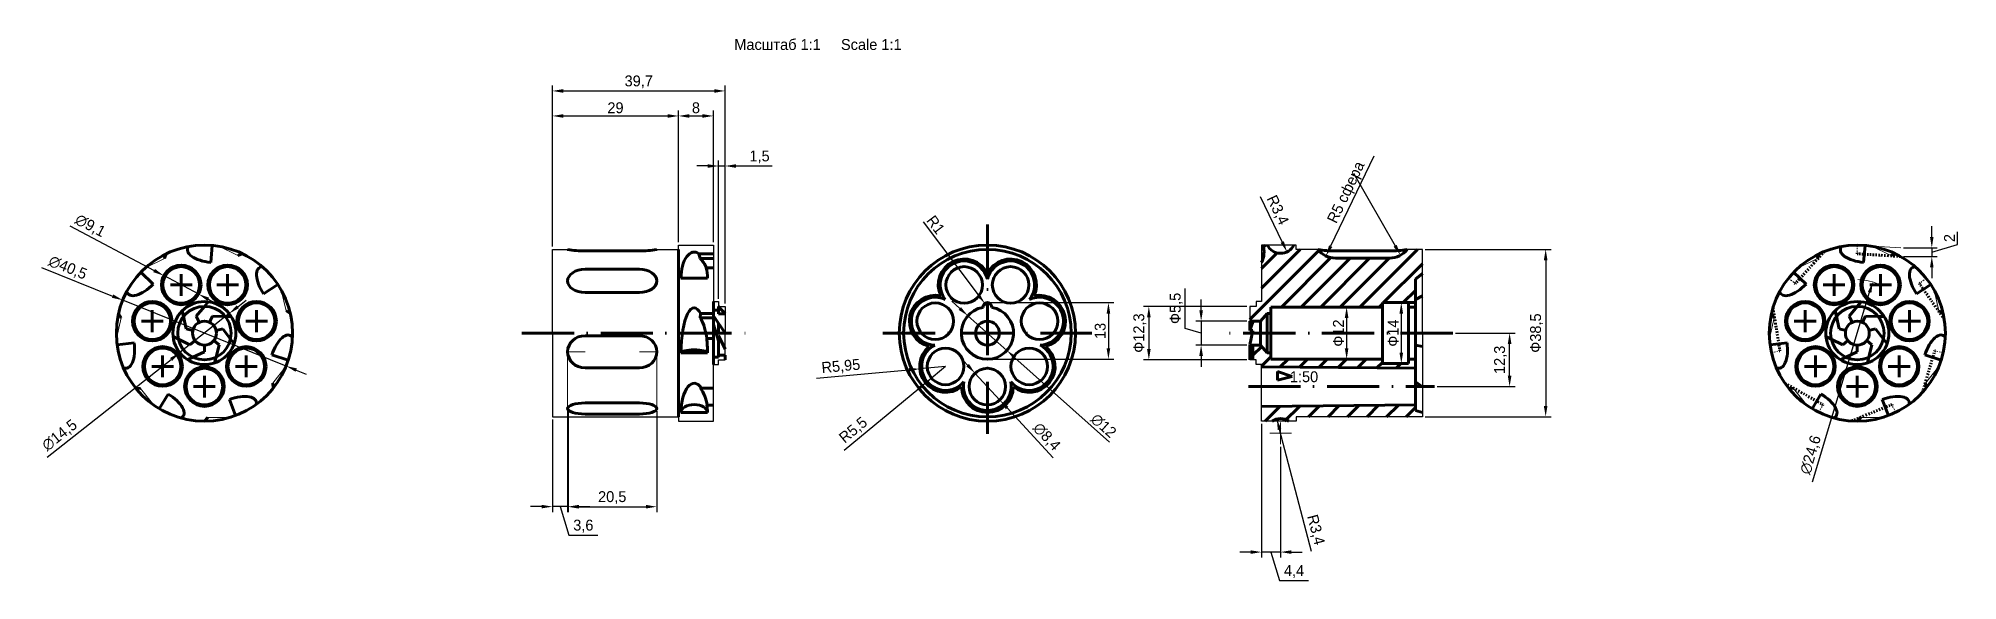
# Model space of a CAD drawing. Header units: millimetres. Extents: x -118 to 323, y -57 to 68.
import ezdxf

# ---------------------------------------------------------------- set-up
doc = ezdxf.new("R2010")
doc.units = ezdxf.units.MM
doc.linetypes.add('ACAD_ISO10W100', pattern=[18, 12, -3, 0, -3])
doc.dimstyles.new('ISO-25', dxfattribs={"dimtxt": 2.5, "dimasz": 2.5, "dimexe": 1.25, "dimexo": 0.625, "dimtad": 1, "dimtxsty": 'Standard', "dimcen": 2.5, "dimadec": 0, "dimazin": 0, "dimtfac": 1, "dimtmove": 0, "dimatfit": 3, "dimfxl": 0, "dimarcsym": 0})

# ---------------------------------------------------------------- blocks, each defined once
blk = doc.blocks.new('*D19')
at = {"color": 0, "lineweight": -2}
for p, q in [((0, 19.88), (0, 56.94)), ((2.5, 55.69), (37.2, 55.69)), ((39.7, 6.78), (39.7, 56.94))]:
    blk.add_line(p, q, dxfattribs=at)
at = {"color": 0, "lineweight": 100}
for points in [[(2.5, 56.11), (2.5, 55.27), (0, 55.69)], [(37.2, 56.11), (37.2, 55.27), (39.7, 55.69)]]:
    blk.add_solid(points, dxfattribs=at)
at = {"layer": 'Defpoints', "color": 0, "lineweight": 100}
for p in [(39.7, 55.69), (0, 19.25), (39.7, 6.15)]:
    blk.add_point(p, dxfattribs=at)
at = {"color": 0, "lineweight": 100, "insert": (19.85, 57.77), "char_height": 2.5, "attachment_point": 5}
blk.add_mtext('39,7', dxfattribs=at)
blk = doc.blocks.new('*D20')
at = {"color": 0, "lineweight": -2}
for p, q in [((0, 19.88), (0, 51.19)), ((2.5, 49.94), (26.5, 49.94)), ((29, 20.88), (29, 51.19))]:
    blk.add_line(p, q, dxfattribs=at)
at = {"color": 0, "lineweight": 100}
for points in [[(2.5, 50.35), (2.5, 49.52), (0, 49.94)], [(26.5, 50.35), (26.5, 49.52), (29, 49.94)]]:
    blk.add_solid(points, dxfattribs=at)
at = {"layer": 'Defpoints', "color": 0, "lineweight": 100}
for p in [(29, 49.94), (0, 19.25), (29, 20.25)]:
    blk.add_point(p, dxfattribs=at)
at = {"color": 0, "lineweight": 100, "insert": (14.5, 51.81), "char_height": 2.5, "attachment_point": 5}
blk.add_mtext('29', dxfattribs=at)
blk = doc.blocks.new('*D21')
at = {"color": 0, "lineweight": -2}
for p, q in [((29, 21.5), (29, 51.19)), ((31.5, 49.94), (34.5, 49.94)), ((37, 20.88), (37, 51.19))]:
    blk.add_line(p, q, dxfattribs=at)
at = {"color": 0, "lineweight": 100}
for points in [[(31.5, 50.35), (31.5, 49.52), (29, 49.94)], [(34.5, 50.35), (34.5, 49.52), (37, 49.94)]]:
    blk.add_solid(points, dxfattribs=at)
at = {"layer": 'Defpoints', "color": 0, "lineweight": 100}
for p in [(37, 49.94), (29, 20.88), (37, 20.25)]:
    blk.add_point(p, dxfattribs=at)
at = {"color": 0, "lineweight": 100, "insert": (33, 51.81), "char_height": 2.5, "attachment_point": 5}
blk.add_mtext('8', dxfattribs=at)
blk = doc.blocks.new('*D22')
at = {"color": 0, "lineweight": -2}
for p, q in [((35.7, 38.43), (33.2, 38.43)), ((38.2, 7.88), (38.2, 39.68)), ((38.2, 38.43), (39.7, 38.43)), ((39.7, 6.78), (39.7, 39.68)), ((42.2, 38.43), (50.53, 38.43))]:
    blk.add_line(p, q, dxfattribs=at)
at = {"color": 0, "lineweight": 100}
for points in [[(35.7, 38.84), (35.7, 38.01), (38.2, 38.43)], [(42.2, 38.84), (42.2, 38.01), (39.7, 38.43)]]:
    blk.add_solid(points, dxfattribs=at)
at = {"layer": 'Defpoints', "color": 0, "lineweight": 100}
for p in [(39.7, 38.43), (38.2, 7.25), (39.7, 6.15)]:
    blk.add_point(p, dxfattribs=at)
at = {"color": 0, "lineweight": 100, "insert": (47.62, 40.51), "char_height": 2.5, "attachment_point": 5}
blk.add_mtext('1,5', dxfattribs=at)
blk = doc.blocks.new('*D23')
at = {"color": 0, "lineweight": -2}
for p, q in [((-117.47, 15.1), (-101.1, 8.5)), ((-61.22, -7.57), (-98.78, 7.57)), ((-58.9, -8.5), (-56.58, -9.44))]:
    blk.add_line(p, q, dxfattribs=at)
at = {"color": 0, "lineweight": 13}
for points in [[(-100.95, 8.89), (-101.26, 8.12), (-98.78, 7.57)], [(-58.74, -8.12), (-59.05, -8.89), (-61.22, -7.57)]]:
    blk.add_solid(points, dxfattribs=at)
at = {"layer": 'Defpoints', "color": 0, "lineweight": 13}
for p in [(-98.78, 7.57), (-61.22, -7.57)]:
    blk.add_point(p, dxfattribs=at)
at = {"color": 0, "lineweight": 13, "insert": (-111.47, 14.93), "char_height": 2.5, "attachment_point": 5, "rotation": 338.0529}
blk.add_mtext('∅40,5', dxfattribs=at)
blk = doc.blocks.new('*D24')
at = {"color": 0, "lineweight": -2}
for p, q in [((-110.97, 24.7), (-91.56, 14.39)), ((-81.32, 8.95), (-89.35, 13.22)), ((-79.11, 7.77), (-76.9, 6.6))]:
    blk.add_line(p, q, dxfattribs=at)
at = {"color": 0, "lineweight": 13}
for points in [[(-91.37, 14.76), (-91.76, 14.02), (-89.35, 13.22)], [(-78.92, 8.14), (-79.31, 7.41), (-81.32, 8.95)]]:
    blk.add_solid(points, dxfattribs=at)
at = {"layer": 'Defpoints', "color": 0, "lineweight": 13}
for p in [(-89.35, 13.22), (-81.32, 8.95)]:
    blk.add_point(p, dxfattribs=at)
at = {"color": 0, "lineweight": 13, "insert": (-106.31, 24.59), "char_height": 2.5, "attachment_point": 5, "rotation": 332.0129}
blk.add_mtext('∅9,1', dxfattribs=at)
blk = doc.blocks.new('*D25')
at = {"color": 0, "lineweight": -2}
for p, q in [((-74.31, 4.49), (-85.69, -4.49)), ((-72.35, 6.04), (-70.39, 7.59)), ((-116.18, -28.57), (-87.65, -6.04))]:
    blk.add_line(p, q, dxfattribs=at)
at = {"color": 0, "lineweight": 13}
for points in [[(-72.61, 6.37), (-72.09, 5.72), (-74.31, 4.49)], [(-87.91, -5.72), (-87.39, -6.37), (-85.69, -4.49)]]:
    blk.add_solid(points, dxfattribs=at)
at = {"layer": 'Defpoints', "color": 0, "lineweight": 13}
for p in [(-74.31, 4.49), (-85.69, -4.49)]:
    blk.add_point(p, dxfattribs=at)
at = {"color": 0, "lineweight": 13, "insert": (-113.22, -23.58), "char_height": 2.5, "attachment_point": 5, "rotation": 38.301}
blk.add_mtext('∅14,5', dxfattribs=at)
blk = doc.blocks.new('*D26')
at = {"color": 0, "lineweight": -2}
blk.add_line((188.81, 40.67), (178.92, 19.99), dxfattribs=at)
at = {"color": 0, "lineweight": 13}
blk.add_solid([(178.55, 20.17), (179.3, 19.81), (177.84, 17.74)], dxfattribs=at)
at = {"layer": 'Defpoints', "color": 0, "lineweight": 13}
for p in [(180, 22.25), (177.84, 17.74)]:
    blk.add_point(p, dxfattribs=at)
at = {"color": 0, "lineweight": 13, "insert": (182.71, 32.27), "char_height": 2.5, "attachment_point": 5, "rotation": 64.4499}
blk.add_mtext('R5 сфера', dxfattribs=at)
blk = doc.blocks.new('*D27')
at = {"color": 0, "lineweight": -2}
blk.add_line((184.18, 36.75), (193.74, 20.08), dxfattribs=at)
at = {"color": 0, "lineweight": 13}
blk.add_solid([(194.11, 20.29), (193.38, 19.87), (194.99, 17.91)], dxfattribs=at)
at = {"layer": 'Defpoints', "color": 0, "lineweight": 13}
for p in [(192.5, 22.25), (194.99, 17.91)]:
    blk.add_point(p, dxfattribs=at)
blk = doc.blocks.new('*D28')
at = {"color": 0, "lineweight": -2}
for p, q in [((190.18, 6), (181.34, 6)), ((182.59, 3.5), (182.59, -3.5)), ((190.18, -6), (181.34, -6))]:
    blk.add_line(p, q, dxfattribs=at)
at = {"color": 0, "lineweight": 13}
for points in [[(182.17, 3.5), (183, 3.5), (182.59, 6)], [(182.17, -3.5), (183, -3.5), (182.59, -6)]]:
    blk.add_solid(points, dxfattribs=at)
at = {"layer": 'Defpoints', "color": 0, "lineweight": 13}
for p in [(190.8, 6), (182.59, -6), (190.8, -6)]:
    blk.add_point(p, dxfattribs=at)
at = {"color": 0, "lineweight": 13, "insert": (180.71, 0), "char_height": 2.5, "attachment_point": 5, "rotation": 90}
blk.add_mtext('Ф12', dxfattribs=at)
blk = doc.blocks.new('*D29')
at = {"color": 0, "lineweight": -2}
for p, q in [((200.62, 19.25), (229.6, 19.25)), ((228.35, 16.75), (228.35, -16.75)), ((200.62, -19.25), (229.6, -19.25))]:
    blk.add_line(p, q, dxfattribs=at)
at = {"color": 0, "lineweight": 13}
for points in [[(227.93, 16.75), (228.76, 16.75), (228.35, 19.25)], [(227.93, -16.75), (228.76, -16.75), (228.35, -19.25)]]:
    blk.add_solid(points, dxfattribs=at)
at = {"layer": 'Defpoints', "color": 0, "lineweight": 13}
for p in [(200, 19.25), (200, -19.25), (228.35, -19.25)]:
    blk.add_point(p, dxfattribs=at)
at = {"color": 0, "lineweight": 13, "insert": (226.26, 0), "char_height": 2.5, "attachment_point": 5, "rotation": 90}
blk.add_mtext('Ф38,5', dxfattribs=at)
blk = doc.blocks.new('*D30')
at = {"color": 0, "lineweight": -2}
for p, q in [((159.68, 6.15), (135.87, 6.15)), ((137.12, 3.65), (137.12, -3.65)), ((159.68, -6.15), (135.87, -6.15))]:
    blk.add_line(p, q, dxfattribs=at)
at = {"color": 0, "lineweight": 13}
for points in [[(136.71, 3.65), (137.54, 3.65), (137.12, 6.15)], [(136.71, -3.65), (137.54, -3.65), (137.12, -6.15)]]:
    blk.add_solid(points, dxfattribs=at)
at = {"layer": 'Defpoints', "color": 0, "lineweight": 13}
for p in [(160.3, 6.15), (137.12, -6.15), (160.3, -6.15)]:
    blk.add_point(p, dxfattribs=at)
at = {"color": 0, "lineweight": 13, "insert": (135.04, 0), "char_height": 2.5, "attachment_point": 5, "rotation": 90}
blk.add_mtext('Ф12,3', dxfattribs=at)
blk = doc.blocks.new('*D31')
at = {"color": 0, "lineweight": -2}
for p, q in [((145.49, 1.09), (145.49, 10.26)), ((149.14, 5.25), (149.14, 7.75)), ((149.14, 0), (145.49, 1.09)), ((159.68, 2.75), (147.89, 2.75)), ((149.14, 2.75), (149.14, -2.75)), ((149.14, 2.75), (149.14, -2.75)), ((159.68, -2.75), (147.89, -2.75)), ((149.14, -5.25), (149.14, -7.75))]:
    blk.add_line(p, q, dxfattribs=at)
at = {"color": 0, "lineweight": 13}
for points in [[(148.72, 5.25), (149.56, 5.25), (149.14, 2.75)], [(148.72, -5.25), (149.56, -5.25), (149.14, -2.75)]]:
    blk.add_solid(points, dxfattribs=at)
at = {"layer": 'Defpoints', "color": 0, "lineweight": 13}
for p in [(160.3, 2.75), (149.14, -2.75), (160.3, -2.75)]:
    blk.add_point(p, dxfattribs=at)
at = {"color": 0, "lineweight": 13, "insert": (143.41, 5.68), "char_height": 2.5, "attachment_point": 5, "rotation": 90}
blk.add_mtext('Ф5,5', dxfattribs=at)
blk = doc.blocks.new('*D32')
at = {"color": 0, "lineweight": -2}
blk.add_line((162.73, 31.45), (167.79, 20.94), dxfattribs=at)
at = {"color": 0, "lineweight": 13}
blk.add_solid([(168.17, 21.12), (167.41, 20.76), (168.87, 18.69)], dxfattribs=at)
at = {"layer": 'Defpoints', "color": 0, "lineweight": 13}
for p in [(167.4, 21.75), (168.87, 18.69)]:
    blk.add_point(p, dxfattribs=at)
at = {"color": 0, "lineweight": 13, "insert": (166.6, 28.23), "char_height": 2.5, "attachment_point": 5, "rotation": 295.6869}
blk.add_mtext('R3,4', dxfattribs=at)
blk = doc.blocks.new('*D34')
at = {"color": 0, "lineweight": -2}
for p, q in [((93.66, 5.66), (91.79, 7.32)), ((95.52, 3.99), (104.48, -3.99)), ((128.09, -25.06), (106.34, -5.66))]:
    blk.add_line(p, q, dxfattribs=at)
at = {"color": 0, "lineweight": 13}
for points in [[(93.93, 5.97), (93.38, 5.35), (95.52, 3.99)], [(106.62, -5.35), (106.07, -5.97), (104.48, -3.99)]]:
    blk.add_solid(points, dxfattribs=at)
at = {"layer": 'Defpoints', "color": 0, "lineweight": 13}
for p in [(95.52, 3.99), (104.48, -3.99)]:
    blk.add_point(p, dxfattribs=at)
at = {"color": 0, "lineweight": 13, "insert": (126.7, -21.3), "char_height": 2.5, "attachment_point": 5, "rotation": 318.2655}
blk.add_mtext('∅12', dxfattribs=at)
blk = doc.blocks.new('*D35')
at = {"color": 0, "lineweight": -2}
for p, q in [((95.46, -7.38), (93.76, -5.54)), ((97.15, -9.21), (102.85, -15.39)), ((115.13, -28.7), (104.54, -17.22))]:
    blk.add_line(p, q, dxfattribs=at)
at = {"color": 0, "lineweight": 13}
for points in [[(95.76, -7.09), (95.15, -7.66), (97.15, -9.21)], [(104.85, -16.94), (104.24, -17.51), (102.85, -15.39)]]:
    blk.add_solid(points, dxfattribs=at)
at = {"layer": 'Defpoints', "color": 0, "lineweight": 13}
for p in [(97.15, -9.21), (102.85, -15.39)]:
    blk.add_point(p, dxfattribs=at)
at = {"color": 0, "lineweight": 13, "insert": (113.55, -23.92), "char_height": 2.5, "attachment_point": 5, "rotation": 312.6868}
blk.add_mtext('∅8,4', dxfattribs=at)
blk = doc.blocks.new('*D36')
at = {"color": 0, "lineweight": -2}
for p, q in [((100.62, 7), (129.08, 7)), ((127.83, 4.5), (127.83, -3.5)), ((100.62, -6), (129.08, -6))]:
    blk.add_line(p, q, dxfattribs=at)
at = {"color": 0, "lineweight": 13}
for points in [[(127.41, 4.5), (128.24, 4.5), (127.83, 7)], [(127.41, -3.5), (128.24, -3.5), (127.83, -6)]]:
    blk.add_solid(points, dxfattribs=at)
at = {"layer": 'Defpoints', "color": 0, "lineweight": 13}
for p in [(100, 7), (100, -6), (127.83, -6)]:
    blk.add_point(p, dxfattribs=at)
at = {"color": 0, "lineweight": 13, "insert": (125.95, 0.5), "char_height": 2.5, "attachment_point": 5, "rotation": 90}
blk.add_mtext('13', dxfattribs=at)
blk = doc.blocks.new('*D37')
at = {"color": 0, "lineweight": -2}
blk.add_line((289.69, -34.22), (302.83, 9.38), dxfattribs=at)
at = {"color": 0, "lineweight": 13}
blk.add_solid([(302.43, 9.5), (303.23, 9.26), (303.55, 11.78)], dxfattribs=at)
at = {"layer": 'Defpoints', "color": 0, "lineweight": 13}
for p in [(303.55, 11.78), (296.45, -11.78)]:
    blk.add_point(p, dxfattribs=at)
at = {"color": 0, "lineweight": 13, "insert": (289.38, -28.04), "char_height": 2.5, "attachment_point": 5, "rotation": 73.2383}
blk.add_mtext('∅24,6', dxfattribs=at)
blk = doc.blocks.new('*D38')
at = {"color": 0, "lineweight": -2}
for p, q in [((207.62, 0), (221.31, 0)), ((220.06, -9.8), (220.06, -2.5)), ((203.39, -12.3), (221.31, -12.3))]:
    blk.add_line(p, q, dxfattribs=at)
at = {"color": 0, "lineweight": 13}
for points in [[(219.64, -2.5), (220.48, -2.5), (220.06, 0)], [(219.64, -9.8), (220.48, -9.8), (220.06, -12.3)]]:
    blk.add_solid(points, dxfattribs=at)
at = {"layer": 'Defpoints', "color": 0, "lineweight": 13}
for p in [(207, 0), (220.06, 0), (202.76, -12.3)]:
    blk.add_point(p, dxfattribs=at)
at = {"color": 0, "lineweight": 13, "insert": (217.98, -6.15), "char_height": 2.5, "attachment_point": 5, "rotation": 90}
blk.add_mtext('12,3', dxfattribs=at)
blk = doc.blocks.new('*D39')
at = {"color": 0, "lineweight": -2}
for p, q in [((191.72, 7), (196.41, 7)), ((195.16, 4.5), (195.16, -4.5)), ((191.43, -7), (196.41, -7))]:
    blk.add_line(p, q, dxfattribs=at)
at = {"color": 0, "lineweight": 13}
for points in [[(194.74, 4.5), (195.57, 4.5), (195.16, 7)], [(194.74, -4.5), (195.57, -4.5), (195.16, -7)]]:
    blk.add_solid(points, dxfattribs=at)
at = {"layer": 'Defpoints', "color": 0, "lineweight": 13}
for p in [(191.1, 7), (190.8, -7), (195.16, -7)]:
    blk.add_point(p, dxfattribs=at)
at = {"color": 0, "lineweight": 13, "insert": (193.28, 0), "char_height": 2.5, "attachment_point": 5, "rotation": 90}
blk.add_mtext('Ф14', dxfattribs=at)
blk = doc.blocks.new('*D40')
at = {"color": 0, "lineweight": -2}
for p, q in [((3.5, -17.97), (3.5, -41.18)), ((24, -17.97), (24, -41.18)), ((6, -39.93), (21.5, -39.93))]:
    blk.add_line(p, q, dxfattribs=at)
at = {"color": 0, "lineweight": 13}
for points in [[(6, -39.51), (6, -40.34), (3.5, -39.93)], [(21.5, -39.51), (21.5, -40.34), (24, -39.93)]]:
    blk.add_solid(points, dxfattribs=at)
at = {"layer": 'Defpoints', "color": 0, "lineweight": 13}
for p in [(3.5, -17.34), (24, -17.34), (24, -39.93)]:
    blk.add_point(p, dxfattribs=at)
at = {"color": 0, "lineweight": 13, "insert": (13.75, -37.84), "char_height": 2.5, "attachment_point": 5}
blk.add_mtext('20,5', dxfattribs=at)
blk = doc.blocks.new('*D41')
at = {"color": 0, "lineweight": -2}
for p, q in [((0, -19.88), (0, -41.16)), ((3.61, -18.27), (3.61, -41.16)), ((-2.5, -39.91), (-5, -39.91)), ((3.61, -39.91), (0, -39.91)), ((3.61, -39.91), (0, -39.91)), ((1.81, -39.91), (3.77, -46.47)), ((6.11, -39.91), (8.61, -39.91)), ((3.77, -46.47), (10.44, -46.47))]:
    blk.add_line(p, q, dxfattribs=at)
at = {"color": 0, "lineweight": 13}
for points in [[(-2.5, -39.49), (-2.5, -40.32), (0, -39.91)], [(6.11, -39.49), (6.11, -40.32), (3.61, -39.91)]]:
    blk.add_solid(points, dxfattribs=at)
at = {"layer": 'Defpoints', "color": 0, "lineweight": 13}
for p in [(3.61, -17.64), (0, -19.25), (0, -39.91)]:
    blk.add_point(p, dxfattribs=at)
at = {"color": 0, "lineweight": 13, "insert": (7.11, -44.39), "char_height": 2.5, "attachment_point": 5}
blk.add_mtext('3,6', dxfattribs=at)
blk = doc.blocks.new('*D42')
at = {"color": 0, "lineweight": -2}
for p, q in [((60.71, -10.38), (81.97, -8.44)), ((90.38, -7.67), (84.46, -8.21))]:
    blk.add_line(p, q, dxfattribs=at)
at = {"color": 0, "lineweight": 13}
blk.add_solid([(81.93, -8.02), (82.01, -8.85), (84.46, -8.21)], dxfattribs=at)
at = {"layer": 'Defpoints', "color": 0, "lineweight": 13}
for p in [(84.46, -8.21), (90.38, -7.67)]:
    blk.add_point(p, dxfattribs=at)
at = {"color": 0, "lineweight": 13, "insert": (66.33, -7.77), "char_height": 2.5, "attachment_point": 5, "rotation": 5.219}
blk.add_mtext('R5,95', dxfattribs=at)
blk = doc.blocks.new('*D43')
at = {"color": 0, "lineweight": -2}
for p, q in [((90.38, -7.67), (86.14, -11.17)), ((67.05, -26.95), (84.22, -12.76))]:
    blk.add_line(p, q, dxfattribs=at)
at = {"color": 0, "lineweight": 13}
blk.add_solid([(83.95, -12.44), (84.48, -13.09), (86.14, -11.17)], dxfattribs=at)
at = {"layer": 'Defpoints', "color": 0, "lineweight": 13}
for p in [(90.38, -7.67), (86.14, -11.17)]:
    blk.add_point(p, dxfattribs=at)
at = {"color": 0, "lineweight": 13, "insert": (69.26, -22.42), "char_height": 2.5, "attachment_point": 5, "rotation": 39.5687}
blk.add_mtext('R5,5', dxfattribs=at)
blk = doc.blocks.new('*D44')
at = {"color": 0, "lineweight": -2}
blk.add_line((174.5, -50.23), (167.17, -22.18), dxfattribs=at)
at = {"color": 0, "lineweight": 13}
blk.add_solid([(167.58, -22.07), (166.77, -22.28), (166.54, -19.76)], dxfattribs=at)
at = {"layer": 'Defpoints', "color": 0, "lineweight": 13}
for p in [(166.54, -19.76), (167.4, -23.05)]:
    blk.add_point(p, dxfattribs=at)
at = {"color": 0, "lineweight": 13, "insert": (175.36, -45.27), "char_height": 2.5, "attachment_point": 5, "rotation": 284.648}
blk.add_mtext('R3,4', dxfattribs=at)
blk = doc.blocks.new('*D45')
at = {"color": 0, "lineweight": -2}
for p, q in [((163, -20.88), (163, -51.61)), ((167.4, -26.18), (167.4, -51.61)), ((160.5, -50.36), (158, -50.36)), ((167.4, -50.36), (163, -50.36)), ((167.4, -50.36), (163, -50.36)), ((165.2, -50.36), (167.17, -56.93)), ((169.9, -50.36), (172.4, -50.36)), ((167.17, -56.93), (173.84, -56.93))]:
    blk.add_line(p, q, dxfattribs=at)
at = {"color": 0, "lineweight": 13}
for points in [[(160.5, -49.95), (160.5, -50.78), (163, -50.36)], [(169.9, -49.95), (169.9, -50.78), (167.4, -50.36)]]:
    blk.add_solid(points, dxfattribs=at)
at = {"layer": 'Defpoints', "color": 0, "lineweight": 13}
for p in [(163, -20.25), (167.4, -25.55), (163, -50.36)]:
    blk.add_point(p, dxfattribs=at)
at = {"color": 0, "lineweight": 13, "insert": (170.5, -54.84), "char_height": 2.5, "attachment_point": 5}
blk.add_mtext('4,4', dxfattribs=at)
blk = doc.blocks.new('*D46')
at = {"color": 0, "lineweight": -2}
for p, q in [((85.26, 25.61), (97.9, 8.8)), ((100, 6), (99.4, 6.8))]:
    blk.add_line(p, q, dxfattribs=at)
at = {"color": 0, "lineweight": 13}
blk.add_solid([(98.23, 9.05), (97.56, 8.55), (99.4, 6.8)], dxfattribs=at)
at = {"layer": 'Defpoints', "color": 0, "lineweight": 13}
for p in [(99.4, 6.8), (100, 6)]:
    blk.add_point(p, dxfattribs=at)
at = {"color": 0, "lineweight": 13, "insert": (88.13, 24.91), "char_height": 2.5, "attachment_point": 5, "rotation": 306.9354}
blk.add_mtext('R1', dxfattribs=at)
blk = doc.blocks.new('*D47')
at = {"color": 0, "lineweight": -2}
for p, q in [((317.12, 22.12), (317.12, 24.62)), ((323.06, 20.4), (323.06, 23.32)), ((310.61, 19.62), (318.37, 19.62)), ((317.12, 18.62), (323.06, 20.4)), ((317.12, 19.62), (317.12, 17.62)), ((317.12, 19.62), (317.12, 17.62)), ((310.61, 17.62), (318.37, 17.62)), ((317.12, 15.12), (317.12, 12.62))]:
    blk.add_line(p, q, dxfattribs=at)
at = {"color": 0, "lineweight": 13}
for points in [[(316.7, 22.12), (317.53, 22.12), (317.12, 19.62)], [(316.7, 15.12), (317.53, 15.12), (317.12, 17.62)]]:
    blk.add_solid(points, dxfattribs=at)
at = {"layer": 'Defpoints', "color": 0, "lineweight": 13}
for p in [(309.98, 19.62), (309.98, 17.62), (317.12, 17.62)]:
    blk.add_point(p, dxfattribs=at)
at = {"color": 0, "lineweight": 13, "insert": (321.18, 21.86), "char_height": 2.5, "attachment_point": 5, "rotation": 90}
blk.add_mtext('2', dxfattribs=at)

msp = doc.modelspace()

# ---------------------------------------------------------------- hatches: boundary and pattern name
at = {"lineweight": 100}
h = msp.add_hatch(dxfattribs=at)
h.set_pattern_fill('ANSI31', style=0)
h.paths.add_polyline_path([(200, 13.713), (200, 19.25), (196.5, 19.25, -0.236068), (192.5, 17.25), (180, 17.25, -0.236068), (176, 19.25), (171, 19.25), (171, 20.25), (170.451, 20.25, -0.6226998), (164.349, 20.25), (163.3, 20.25, -0.2199161), (163, 16.25), (163, 7.25), (161.8, 7.25), (161.8, 6.15), (160.3, 6.15), (160.3, 2.75), (162.8, 2.75), (164.3, 4.5), (165.2, 4.5), (165.2, 6), (190.8, 6), (190.8, 7), (196.8, 7), (198.4, 7), (198.4, 12.412)])
h.paths.add_polyline_path([(190.8, -6), (165.2, -6), (165.2, -4.5), (164.3, -4.5), (162.8, -2.75), (161.059, -2.75), (161.059, -5.541), (161.059, -6.15), (161.8, -6.15), (161.8, -7.25), (163, -7.25), (163, -7.75), (198.4, -8.085), (198.4, -6), (196.8, -6), (196.8, -7), (190.8, -7)])
h.paths.add_polyline_path([(198.4, -16.515), (163, -16.85), (163, -20.25), (171, -20.25), (171, -19.25), (200, -19.25), (200, -18.25), (198.4, -17.8)])

# ---------------------------------------------------------------- linework, layer by layer
at = {"color": 1, "linetype": 'ACAD_ISO10W100', "lineweight": 100}
for p, q in [((100, 25), (100, -25)), ((-7, 0), (46, 0)), ((76, 0), (124, 0)), ((207, 0), (154, 0)), ((160, -12.3), (202.765, -12.3))]:
    msp.add_line(p, q, dxfattribs=at)
at = {"lineweight": 100}
for p, q in [((-88.786, 18.245), (-89.168, 17.154)), ((-71.214, 18.245), (-72.305, 17.863)), ((33.684, 18.245), (37, 18.245)), ((34, 17.154), (33.684, 18.245)), ((291.214, 18.245), (290.832, 17.154)), ((292.314, 18.64), (292.45, 18.79)), ((300, 18.25), (300, 18.451)), ((308.786, 18.245), (307.695, 17.863)), ((-70.218, 17.631), (-70.017, 17.618)), ((34, 17.154), (37, 17.154)), ((35.385, 15.038), (37, 15.038)), ((309.782, 17.631), (309.983, 17.618)), ((29.56, 12.626), (35.65, 12.626)), ((285.732, 11.379), (285.575, 11.504)), ((314.268, 11.379), (314.425, 11.504)), ((-99.742, 4.506), (-99.127, 3.528)), ((-60.258, 4.506), (-61.236, 5.121)), ((34, 4.506), (34.081, 4.506)), ((34, 3.528), (34.081, 4.506)), ((34.081, 4.506), (37, 4.506)), ((37, 4.506), (37, 5.312)), ((37, 5.312), (38.2, 5.312)), ((38.2, 6.15), (39.7, 4.399)), ((280.258, 4.506), (280.873, 3.528)), ((280.635, 5.613), (280.602, 5.813)), ((319.742, 4.506), (318.764, 5.121)), ((34, 3.528), (34.508, 3.528)), ((34.508, 3.528), (37, 3.528)), ((37, 4), (39.7, 0)), ((37, 2), (38.2, -1.759)), ((39.7, 0), (37, 0)), ((37, 0), (38.2, 0)), ((38.2, 4.399), (39.7, 4.399)), ((38.2, 0), (38.2, 2.222)), ((319.883, 3.345), (319.999, 3.18)), ((35.482, -1.228), (37, -1.228)), ((38.2, -1.759), (38.2, -0.532)), ((38.2, -0.532), (39.7, -3.698)), ((38.2, -5.066), (38.2, -1.759)), ((282.208, -4.061), (282.012, -4.106)), ((317.792, -4.061), (317.988, -4.106)), ((29.56, -4.506), (35.65, -4.506)), ((38.2, -5.522), (37, -5.522)), ((39.7, -5.066), (38.2, -5.066)), ((38.2, -5.066), (38.2, -5.522)), ((39.7, -6.15), (39.7, -5.066)), ((-95.832, -12.626), (-94.684, -12.755)), ((-64.168, -12.626), (-64.297, -11.477)), ((34, -12.626), (34.257, -12.626)), ((34.257, -12.626), (37, -12.626)), ((283.537, -11.641), (283.361, -11.542)), ((284.168, -12.626), (285.316, -12.755)), ((315.832, -12.626), (315.703, -11.477)), ((35.543, -16.568), (37, -16.568)), ((292.082, -16.443), (291.995, -16.624)), ((307.918, -16.443), (308.005, -16.624)), ((315.012, -13.46), (314.955, -13.653)), ((-80, -20.25), (-79.183, -19.433)), ((29.56, -18.245), (35.65, -18.245)), ((298.837, -20.129), (298.65, -20.205)), ((300, -20.25), (300.817, -19.433))]:
    msp.add_line(p, q, dxfattribs=at)
at = {"color": 7, "lineweight": 100}
for p, q in [((-78.2, 20.17), (-78.55, 16.25)), ((7.5, 18.89), (20, 18.89)), ((29, 19.25), (29, -19.25)), ((186.297, 18.89), (180, 18.89)), ((180, 18.89), (192.5, 18.89)), ((291.301, 17.523), (291.541, 17.787)), ((291.786, 18.058), (292.007, 18.301)), ((292.223, 18.539), (292.314, 18.64)), ((300, 18.25), (300.2, 18.237)), ((300.46, 18.221), (300.735, 18.203)), ((301.028, 18.185), (301.36, 18.164)), ((301.8, 20.17), (301.45, 16.25)), ((301.62, 18.147), (301.922, 18.128)), ((302.227, 18.109), (302.539, 18.089)), ((302.858, 18.069), (303.183, 18.049)), ((303.523, 18.027), (303.841, 18.007)), ((304.189, 17.985), (304.518, 17.964)), ((304.84, 17.944), (305.138, 17.925)), ((305.431, 17.906), (305.786, 17.884)), ((306.138, 17.862), (306.513, 17.838)), ((306.888, 17.814), (307.249, 17.791)), ((307.597, 17.769), (307.695, 17.763)), ((307.695, 17.763), (307.93, 17.748)), ((308.276, 17.726), (308.632, 17.704)), ((308.997, 17.681), (309.324, 17.66)), ((-94.647, 13.983), (-91.801, 11.266)), ((-85.337, 8.582), (-85.337, 13.582)), ((-74.663, 8.582), (-74.663, 13.582)), ((7.5, 14.673), (20, 14.673)), ((100, 12.412), (100, 13.713)), ((192.5, 17.25), (180, 17.25)), ((198.4, 12.412), (200, 13.713)), ((285.353, 13.983), (288.199, 11.266)), ((287.23, 13.032), (287.44, 13.264)), ((287.655, 13.5), (287.874, 13.742)), ((288.103, 13.994), (288.317, 14.23)), ((288.551, 14.488), (288.772, 14.732)), ((288.989, 14.972), (289.189, 15.193)), ((289.387, 15.411), (289.625, 15.674)), ((289.862, 15.935), (290.115, 16.214)), ((290.367, 16.492), (290.61, 16.76)), ((290.844, 17.019), (290.91, 17.091)), ((290.91, 17.091), (291.068, 17.266)), ((294.663, 8.582), (294.663, 13.582)), ((305.337, 8.582), (305.337, 13.582)), ((309.645, 17.64), (309.782, 17.631)), ((-87.837, 11.082), (-82.837, 11.082)), ((-77.163, 11.082), (-72.163, 11.082)), ((-63.108, 11.168), (-66.391, 8.998)), ((7.5, 9.331), (20, 9.331)), ((198.4, 6), (198.4, 12.412)), ((285.732, 11.379), (285.866, 11.527)), ((286.041, 11.72), (286.226, 11.924)), ((286.423, 12.142), (286.647, 12.388)), ((286.821, 12.581), (287.025, 12.805)), ((292.163, 11.082), (297.163, 11.082)), ((302.837, 11.082), (307.837, 11.082)), ((316.892, 11.168), (313.609, 8.998)), ((314.268, 11.379), (314.383, 11.214)), ((314.533, 11.001), (314.69, 10.775)), ((314.858, 10.534), (315.049, 10.262)), ((315.198, 10.049), (315.372, 9.8)), ((315.547, 9.55), (315.726, 9.293)), ((315.909, 9.032), (316.096, 8.764)), ((-91.992, 0.237), (-91.992, 5.237)), ((-84.808, 3.834), (-85.092, 5.161)), ((-81.866, 3.874), (-80, 6.15)), ((-80, 6.15), (-79.14, 7.199)), ((-68.008, 0.237), (-68.008, 5.237)), ((37, 7.25), (37, -7.25)), ((38.2, 6.15), (38.2, 4.399)), ((162.8, 2.75), (164.3, 4.5)), ((164.3, 4.5), (165.2, 4.5)), ((164.3, 4.5), (164.3, -4.5)), ((190.8, 6), (165.2, 6)), ((165.2, 6), (165.2, -6)), ((196.8, 7), (190.8, 7)), ((190.8, 7), (190.8, 6)), ((190.8, 6), (190.8, -6)), ((196.8, 6), (196.8, 7)), ((196.8, 7), (198.4, 7)), ((198.4, 6), (196.8, 6)), ((196.8, 6), (196.8, -6)), ((198.4, 7.739), (200, 8.55)), ((198.4, -6), (198.4, 6)), ((280.656, 5.478), (280.635, 5.613)), ((280.761, 4.837), (280.708, 5.161)), ((280.877, 4.124), (280.819, 4.476)), ((288.008, 0.237), (288.008, 5.237)), ((295.192, 3.834), (294.908, 5.161)), ((298.134, 3.874), (300, 6.15)), ((300, 6.15), (300.86, 7.199)), ((311.992, 0.237), (311.992, 5.237)), ((316.291, 8.485), (316.473, 8.224)), ((316.673, 7.938), (316.862, 7.668)), ((317.046, 7.404), (317.217, 7.159)), ((317.386, 6.918), (317.589, 6.627)), ((317.792, 6.338), (318.007, 6.029)), ((318.222, 5.721), (318.429, 5.425)), ((318.629, 5.139), (318.686, 5.059)), ((318.686, 5.059), (318.82, 4.866)), ((319.019, 4.581), (319.223, 4.289)), ((-94.492, 2.737), (-89.492, 2.737)), ((-84.192, 0.957), (-84.808, 3.834)), ((-82.681, 0.612), (-84.192, 0.957)), ((-81.193, 2.478), (-81.866, 3.874)), ((-78.807, 2.478), (-78.134, 3.874)), ((-78.134, 3.874), (-75.192, 3.834)), ((-77.319, 0.612), (-75.808, 0.957)), ((-75.808, 0.957), (-74.004, -1.369)), ((-75.192, 3.834), (-73.836, 3.816)), ((-70.508, 2.737), (-65.508, 2.737)), ((160.3, 2.75), (162.8, 2.75)), ((161.059, 2.75), (160.3, 2.478)), ((160.3, 2.75), (160.3, 0.612)), ((161.059, 2.478), (160.3, 0.612)), ((161.059, 2.478), (160.3, 2.478)), ((161.059, 0.612), (160.3, -2.681)), ((161.059, 0.612), (160.3, 0.612)), ((162.8, 2.75), (162.8, -2.75)), ((280.97, 3.55), (280.932, 3.782)), ((280.986, 3.453), (280.97, 3.55)), ((281.1, 2.752), (281.042, 3.108)), ((281.221, 2.009), (281.16, 2.381)), ((281.334, 1.311), (281.277, 1.661)), ((281.429, 0.726), (281.381, 1.02)), ((281.534, 0.082), (281.481, 0.407)), ((285.508, 2.737), (290.508, 2.737)), ((295.808, 0.957), (295.192, 3.834)), ((297.319, 0.612), (295.808, 0.957)), ((298.807, 2.478), (298.134, 3.874)), ((301.193, 2.478), (301.866, 3.874)), ((301.866, 3.874), (304.808, 3.834)), ((302.681, 0.612), (304.192, 0.957)), ((304.192, 0.957), (305.996, -1.369)), ((304.808, 3.834), (306.164, 3.816)), ((309.492, 2.737), (314.492, 2.737)), ((319.433, 3.989), (319.621, 3.721)), ((319.805, 3.457), (319.883, 3.345)), ((-100.065, -2.733), (-96.165, -2.202)), ((-85.996, -1.369), (-87.21, -0.764)), ((-83.362, -2.681), (-85.996, -1.369)), ((-82.15, -1.715), (-83.362, -2.681)), ((-80, -4.3), (-82.668, -5.541)), ((-80, -2.75), (-80, -4.3)), ((-77.85, -1.715), (-76.638, -2.681)), ((-76.638, -2.681), (-77.332, -5.541)), ((-74.004, -1.369), (-73.173, -2.44)), ((7.5, -0.593), (20, -0.593)), ((160.3, -2.75), (162.8, -2.75)), ((160.3, -2.75), (160.3, -6.15)), ((161.059, -2.75), (161.059, -5.541)), ((162.8, -2.75), (164.3, -4.5)), ((198.4, -2.762), (200, -3.051)), ((279.935, -2.733), (283.835, -2.202)), ((281.641, -0.576), (281.59, -0.262)), ((281.748, -1.235), (281.696, -0.913)), ((281.849, -1.859), (281.799, -1.55)), ((281.947, -2.459), (281.898, -2.16)), ((282.042, -3.044), (281.989, -2.716)), ((282.134, -3.606), (282.089, -3.334)), ((282.208, -4.061), (282.175, -3.863)), ((294.004, -1.369), (292.79, -0.764)), ((296.638, -2.681), (294.004, -1.369)), ((297.85, -1.715), (296.638, -2.681)), ((300, -4.3), (297.332, -5.541)), ((300, -2.75), (300, -4.3)), ((302.15, -1.715), (303.362, -2.681)), ((303.362, -2.681), (302.668, -5.541)), ((305.996, -1.369), (306.827, -2.44)), ((317.792, -4.061), (317.735, -4.254)), ((-92.117, -7.669), (-87.117, -7.669)), ((-89.617, -10.169), (-89.617, -5.169)), ((-82.668, -5.541), (-83.898, -6.113)), ((-77.332, -5.541), (-77.651, -6.859)), ((-72.883, -7.669), (-67.883, -7.669)), ((-70.383, -10.169), (-70.383, -5.169)), ((-60.736, -6.243), (-64.48, -5.03)), ((7.5, -7.974), (20, -7.974)), ((161.059, -5.541), (161.059, -6.15)), ((163, -7.75), (198.4, -8.085)), ((164.3, -4.5), (165.2, -4.5)), ((190.8, -6), (165.2, -6)), ((190.8, -7), (190.8, -6)), ((196.8, -7), (190.8, -7)), ((196.8, -6), (196.8, -7)), ((198.4, -6), (196.8, -6)), ((198.4, -6), (198.4, -17.8)), ((287.883, -7.669), (292.883, -7.669)), ((290.383, -10.169), (290.383, -5.169)), ((297.332, -5.541), (296.102, -6.113)), ((302.668, -5.541), (302.349, -6.859)), ((307.117, -7.669), (312.117, -7.669)), ((309.617, -10.169), (309.617, -5.169)), ((319.264, -6.243), (315.52, -5.03)), ((316.417, -8.711), (316.332, -8.998)), ((316.602, -8.086), (316.508, -8.402)), ((316.791, -7.446), (316.701, -7.752)), ((316.98, -6.807), (316.888, -7.12)), ((317.16, -6.201), (317.071, -6.501)), ((317.332, -5.617), (317.246, -5.908)), ((317.5, -5.049), (317.406, -5.368)), ((317.662, -4.503), (317.584, -4.767)), ((-82.5, -12.3), (-77.5, -12.3)), ((-80, -14.8), (-80, -9.8)), ((170.037, -9.987), (166.679, -8.848)), ((166.679, -8.848), (166.679, -10.856)), ((166.679, -10.856), (170.037, -9.987)), ((198.4, -11.183), (200, -12.355)), ((283.656, -11.708), (283.537, -11.641)), ((284.223, -12.026), (283.937, -11.865)), ((284.852, -12.38), (284.541, -12.205)), ((285.36, -12.665), (285.155, -12.55)), ((285.445, -12.713), (285.36, -12.665)), ((286.065, -13.061), (285.75, -12.884)), ((297.5, -12.3), (302.5, -12.3)), ((300, -14.8), (300, -9.8)), ((315.235, -12.706), (315.142, -13.02)), ((315.44, -12.013), (315.339, -12.355)), ((315.605, -11.455), (315.539, -11.68)), ((315.633, -11.361), (315.605, -11.455)), ((315.835, -10.68), (315.732, -11.026)), ((316.048, -9.959), (315.941, -10.319)), ((316.249, -9.28), (316.148, -9.62)), ((-90.373, -17.391), (-88.357, -14.012)), ((-72.87, -18.953), (-74.256, -15.27)), ((7.5, -16.061), (20, -16.061)), ((163, -16.85), (198.4, -16.515)), ((286.72, -13.43), (286.392, -13.245)), ((287.337, -13.776), (287.028, -13.602)), ((287.854, -14.067), (287.594, -13.921)), ((288.423, -14.386), (288.136, -14.225)), ((289.004, -14.713), (288.726, -14.557)), ((289.585, -15.04), (289.301, -14.88)), ((289.627, -17.391), (291.643, -14.012)), ((290.137, -15.35), (289.864, -15.196)), ((290.667, -15.648), (290.403, -15.499)), ((291.184, -15.938), (290.893, -15.775)), ((291.68, -16.217), (291.44, -16.082)), ((292.082, -16.443), (291.907, -16.344)), ((305.265, -17.52), (304.963, -17.642)), ((305.851, -17.282), (305.561, -17.4)), ((307.13, -18.953), (305.744, -15.27)), ((306.415, -17.053), (306.134, -17.167)), ((306.964, -16.83), (306.655, -16.955)), ((307.491, -16.616), (307.236, -16.72)), ((307.918, -16.443), (307.732, -16.518)), ((315.051, -13.329), (315.012, -13.46)), ((7.5, -18.626), (20, -18.626)), ((198.4, -17.8), (200, -18.25)), ((298.963, -20.078), (298.837, -20.129)), ((299.565, -19.833), (299.261, -19.957)), ((300.234, -19.562), (299.904, -19.696)), ((300.774, -19.343), (300.556, -19.431)), ((300.865, -19.306), (300.774, -19.343)), ((301.523, -19.039), (301.188, -19.175)), ((302.22, -18.756), (301.871, -18.897)), ((302.876, -18.49), (302.547, -18.623)), ((303.425, -18.267), (303.148, -18.379)), ((304.029, -18.021), (303.724, -18.145)), ((304.647, -17.771), (304.352, -17.89))]:
    msp.add_line(p, q, dxfattribs=at)
at = {"color": 7, "lineweight": 9}
for p, q in [((-76.699, 19.979), (-72.305, 17.863)), ((300, 19.847), (300, 20.25)), ((300, 19.28), (300, 19.613)), ((300, 18.711), (300, 18.986)), ((303.301, 19.979), (307.695, 17.863)), ((-93.562, 15.038), (-89.168, 17.154)), ((286.438, 15.038), (290.832, 17.154)), ((-62.322, 9.876), (-61.236, 5.121)), ((284.483, 12.374), (284.168, 12.626)), ((284.926, 12.021), (284.666, 12.228)), ((285.371, 11.666), (285.156, 11.838)), ((314.629, 11.666), (314.844, 11.838)), ((315.074, 12.021), (315.334, 12.228)), ((315.517, 12.374), (315.832, 12.626)), ((317.678, 9.876), (318.764, 5.121)), ((-100.213, -1.228), (-99.127, 3.528)), ((279.787, -1.228), (280.873, 3.528)), ((281.203, -4.29), (280.879, -4.364)), ((281.758, -4.164), (281.49, -4.225)), ((318.242, -4.164), (318.51, -4.225)), ((318.797, -4.29), (319.121, -4.364)), ((-61.256, -7.664), (-64.297, -11.477)), ((280.651, -4.416), (280.258, -4.506)), ((318.744, -7.664), (315.703, -11.477)), ((319.349, -4.416), (319.742, -4.506)), ((-91.643, -16.568), (-94.684, -12.755)), ((288.357, -16.568), (285.316, -12.755)), ((291.635, -17.371), (291.49, -17.671)), ((291.882, -16.858), (291.762, -17.106)), ((308.118, -16.858), (308.238, -17.106)), ((308.365, -17.371), (308.51, -17.671)), ((-74.305, -19.433), (-79.183, -19.433)), ((291.389, -17.881), (291.214, -18.245)), ((305.695, -19.433), (300.817, -19.433)), ((308.611, -17.881), (308.786, -18.245))]:
    msp.add_line(p, q, dxfattribs=at)
for p, q in [((0, 0), (0, 19.25)), ((0, 19.25), (3.5, 19.25)), ((24, 19.25), (29, 19.25)), ((29, 19.25), (29, 20.25)), ((29, 20.25), (37, 20.25)), ((37, 20.25), (37, 7.25)), ((163, 20.25), (163, 7.25)), ((171, 20.25), (163, 20.25)), ((171, 19.25), (171, 20.25)), ((176, 19.25), (171, 19.25)), ((200, 19.25), (196.5, 19.25)), ((200, 0), (200, 19.25)), ((37, 7.25), (38.2, 7.25)), ((38.2, 7.25), (38.2, 6.15)), ((38.2, 6.15), (39.7, 6.15)), ((39.7, 6.15), (39.7, 0)), ((160.3, 6.15), (160.3, 2.75)), ((161.8, 6.15), (160.3, 6.15)), ((163, 7.25), (161.8, 7.25)), ((161.8, 7.25), (161.8, 6.15)), ((0, 0), (0, -19.25)), ((39.7, -6.15), (39.7, 0)), ((200, 0), (200, -19.25)), ((37, -20.25), (37, -7.25)), ((37, -7.25), (38.2, -7.25)), ((38.2, -6.15), (39.7, -6.15)), ((38.2, -7.25), (38.2, -6.15)), ((161.8, -6.15), (160.3, -6.15)), ((161.8, -7.25), (161.8, -6.15)), ((163, -7.25), (161.8, -7.25)), ((163, -20.25), (163, -7.25)), ((0, -19.25), (29, -19.25)), ((29, -19.25), (29, -20.25)), ((29, -20.25), (37, -20.25)), ((171, -20.25), (163, -20.25)), ((200, -19.25), (171, -19.25)), ((171, -19.25), (171, -20.25))]:
    msp.add_line(p, q)
at = {"lineweight": 13}
for p, q in [((309.983, 19.618), (300, 20.25)), ((7.5, -4.284), (3.5, -4.284)), ((3.5, -4.284), (3.5, -17.344)), ((20, -4.284), (24, -4.284)), ((24, -4.284), (24, -17.344)), ((167.4, -25.55), (167.4, -20.55)), ((164.9, -23.05), (169.9, -23.05))]:
    msp.add_line(p, q, dxfattribs=at)
at = {"color": 7, "lineweight": 100}
for centre, radius in [((-80, 0), 20.25), ((100, 0), 20.25), ((100, 0), 19.25), ((300, 0), 20.25), ((-85.337, 11.082), 4.55), ((-85.337, 11.082), 4.2), ((-74.663, 11.082), 4.55), ((-74.663, 11.082), 4.2), ((94.663, 11.082), 4.2), ((105.337, 11.082), 4.2), ((294.663, 11.082), 4.55), ((294.663, 11.082), 4.2), ((305.337, 11.082), 4.55), ((305.337, 11.082), 4.2), ((-91.992, 2.737), 4.55), ((-91.992, 2.737), 4.2), ((-80, 0), 7.25), ((-80, 0), 6.15), ((-68.008, 2.737), 4.55), ((-68.008, 2.737), 4.2), ((88.008, 2.737), 4.2), ((111.992, 2.737), 4.2), ((288.008, 2.737), 4.55), ((288.008, 2.737), 4.2), ((300, 0), 7.25), ((300, 0), 6.15), ((311.992, 2.737), 4.55), ((311.992, 2.737), 4.2), ((-80, 0), 2.75), ((100, 0), 2.75), ((300, 0), 2.75), ((-89.617, -7.669), 4.55), ((-89.617, -7.669), 4.2), ((-70.383, -7.669), 4.55), ((-70.383, -7.669), 4.2), ((90.383, -7.669), 4.2), ((109.617, -7.669), 4.2), ((290.383, -7.669), 4.55), ((290.383, -7.669), 4.2), ((309.617, -7.669), 4.55), ((309.617, -7.669), 4.2), ((-80, -12.3), 4.55), ((-80, -12.3), 4.2), ((100, -12.3), 4.2), ((300, -12.3), 4.55), ((300, -12.3), 4.2)]:
    msp.add_circle(centre, radius, dxfattribs=at)
for centre, radius, start, end in [((7.5, 41.32), 22.43, 259.72724, 270), ((20, 41.32), 22.43, 270, 280.27276), ((158.823, 18.575), 4.78, 330.90518, 20.51651), ((167.4, 21.75), 3.4, 206.17897, 333.82103), ((180, 22.25), 5, 216.8699, 270), ((180, 41.32), 22.43, 259.72724, 270), ((192.5, 22.25), 5, 270, 323.1301), ((192.5, 41.32), 22.43, 270, 280.27276), ((94.663, 11.082), 5.95, 26.24179, 205.18678), ((94.663, 11.082), 5.5, 13.99382, 217.43475), ((105.337, 11.082), 5.95, 334.81322, 153.75821), ((105.337, 11.082), 5.5, 322.56525, 166.00618), ((88.008, 2.737), 5.95, 77.67036, 256.61536), ((88.008, 2.737), 5.5, 65.42239, 268.86332), ((100, 0), 6, 99.56038, 80.43962), ((100, 6), 1, 355.21981, 184.78019), ((111.992, 2.737), 5.5, 271.13668, 114.57761), ((111.992, 2.737), 5.95, 283.38464, 102.32964), ((90.383, -7.669), 5.95, 129.09893, 308.04393), ((90.383, -7.669), 5.5, 116.85096, 320.29189), ((109.617, -7.669), 5.5, 219.70811, 63.14904), ((109.617, -7.669), 5.95, 231.95607, 50.90107), ((100, -12.3), 5.95, 180.5275, 359.4725), ((100, -12.3), 5.5, 168.27953, 11.72047)]:
    msp.add_arc(centre, radius, start, end, dxfattribs=at)
at = {"lineweight": 100}
for centre, radius, start, end in [((29.492, 12.693), 6.342, 21.69905, 44.70258), ((22.869, -2.551), 12.683, 5.99151, 28.63992), ((27.299, -17.522), 8.3, 6.60033, 36.15642), ((167.4, -23.05), 3.4, 55.43968, 124.56032)]:
    msp.add_arc(centre, radius, start, end, dxfattribs=at)
at = {"lineweight": 13}
msp.add_arc((300, 0), 12.3, 64.28571, 89.28571, dxfattribs=at)
at = {"color": 7, "lineweight": 100}
for centre, major_axis, ratio, start_param in [((-78.327, 18.75), (-5.578, 0.498), 0.4482028, 6.0013862), ((301.673, 18.75), (-5.578, 0.498), 0.4482028, 6.0013862), ((-64.297, 10.382), (-3.089, 4.671), 0.4482028, 6.0013862), ((7.5, 12.002), (-4, 0), 0.6677684, 4.712389), ((20, 12.002), (4, 0), 0.6677684, 4.712389), ((315.703, 10.382), (-3.089, 4.671), 0.4482028, 6.0013862), ((-93.616, 12.999), (-3.867, -4.051), 0.4482028, 6.0013862), ((286.384, 12.999), (-3.867, -4.051), 0.4482028, 6.0013862), ((-98.652, -2.541), (0.756, -5.549), 0.4482028, 6.0013862), ((-62.092, -5.804), (1.726, 5.327), 0.4482028, 6.0013862), ((7.5, -4.284), (-4, 0), 0.9225813, 4.712389), ((20, -4.284), (4, 0), 0.9225813, 4.712389), ((281.348, -2.541), (0.756, -5.549), 0.4482028, 6.0013862), ((317.908, -5.804), (1.726, 5.327), 0.4482028, 6.0013862), ((-89.643, -16.167), (4.809, -2.869), 0.4482028, 6.0013862), ((-73.372, -17.619), (5.241, 1.972), 0.4482028, 6.0013862), ((7.5, -17.344), (-4, 0), 0.3206996, 4.712389), ((20, -17.344), (4, 0), 0.3206996, 4.712389), ((290.357, -16.167), (4.809, -2.869), 0.4482028, 6.0013862), ((306.628, -17.619), (5.241, 1.972), 0.4482028, 6.0013862)]:
    msp.add_ellipse(centre, major_axis=major_axis, ratio=ratio, start_param=start_param, end_param=7.8539816, dxfattribs=at)
at = {"lineweight": 100}
for centre, major_axis, ratio, start_param, end_param in [((32.6, 12.626), (0, 6.015), 0.5054443, 5.9184898, 7.8539816), ((32.6, 12.626), (0, 6.015), 0.5054443, 4.712389, 5.1250182), ((32.6, -4.506), (0, 10.319), 0.2946151, 5.7553848, 7.8539816), ((32.6, -4.506), (-3.04, 0), 0.2115826, 3.1415927, 6.2831853), ((32.6, -4.506), (0, 10.319), 0.2946151, 4.712389, 5.0357216), ((32.6, -18.245), (0, 6.703), 0.4535425, 5.7065474, 7.8539816), ((32.6, -18.245), (-3.04, 0), 0.5927427, 3.1415927, 6.2831853), ((32.6, -18.245), (0, 6.703), 0.4535425, 4.712389, 4.9743461)]:
    msp.add_ellipse(centre, major_axis=major_axis, ratio=ratio, start_param=start_param, end_param=end_param, dxfattribs=at)

# ---------------------------------------------------------------- texts
at = {"color": 7, "lineweight": 100}
for s, p in [('Масштаб 1:1     Scale 1:1', (41.816, 65.117)), ('  1:50', (167.685, -11.287))]:
    msp.add_text(s, height=2.5, dxfattribs=at).set_placement(p)

# ---------------------------------------------------------------- dimensions: what is measured, and where the dimension line sits
at = {"lineweight": 100}
for base, p1, p2, picture, middle in [((39.7, 55.691), (0, 19.25), (39.7, 6.15), '*D19', (19.85, 57.774)), ((29, 49.937), (0, 19.25), (29, 20.25), '*D20', (14.5, 51.812)), ((37, 49.937), (29, 20.875), (37, 20.25), '*D21', (33, 51.812)), ((39.7, 38.425), (38.2, 7.25), (39.7, 6.15), '*D22', (47.617, 40.509))]:
    dim = msp.add_linear_dim(base=base, p1=p1, p2=p2, dimstyle='ISO-25', dxfattribs=at)
    dim.commit()
    dim.dimension.update_dxf_attribs({"geometry": picture, "text_midpoint": middle})
at = {"lineweight": 13}
for center, mpoint, text, picture, middle in [((180, 22.25), (177.843, 17.739), 'R5 сфера', '*D26', (184.403, 31.46)), ((192.5, 22.25), (194.989, 17.913), ' ', '*D27', (184.179, 36.75))]:
    dim = msp.add_radius_dim(center=center, mpoint=mpoint, text=text, dimstyle='ISO-25', override={"dimtmove": 1}, dxfattribs=at)
    dim.commit()
    dim.dimension.update_dxf_attribs({"geometry": picture, "text_midpoint": middle, "dimtype": 164})
for center, mpoint, picture, middle in [((167.4, 21.75), (168.874, 18.686), '*D32', (164.72, 27.322)), ((100, 6), (99.399, 6.799), '*D46', (86.634, 23.778)), ((90.383, -7.669), (84.458, -8.21), '*D42', (66.518, -9.849)), ((90.383, -7.669), (86.144, -11.172), '*D43', (70.587, -24.028)), ((167.4, -23.05), (166.54, -19.761), '*D44', (173.344, -45.793))]:
    dim = msp.add_radius_dim(center=center, mpoint=mpoint, dimstyle='ISO-25', override={"dimtmove": 1}, dxfattribs=at)
    dim.commit()
    dim.dimension.update_dxf_attribs({"geometry": picture, "text_midpoint": middle, "dimtype": 164})
for p1, p2, picture, middle in [((-81.319, 8.947), (-89.355, 13.217), '*D24', (-107.287, 22.747)), ((-61.218, -7.568), (-98.782, 7.568), '*D23', (-112.248, 12.994)), ((-74.31, 4.494), (-85.69, -4.494), '*D25', (-111.928, -25.216))]:
    dim = msp.add_diameter_dim_2p(p1=p1, p2=p2, dimstyle='ISO-25', dxfattribs=at)
    dim.commit()
    dim.dimension.update_dxf_attribs({"geometry": picture, "text_midpoint": middle, "dimtype": 163})
for base, p1, p2, picture, middle in [((317.118, 17.618), (309.983, 19.618), (309.983, 17.618), '*D47', (321.18, 21.024)), ((127.828, -6), (100, 7), (100, -6), '*D36', (125.953, 0.5)), ((220.061, 0), (202.765, -12.3), (207, 0), '*D38', (217.978, -6.15))]:
    dim = msp.add_linear_dim(base=base, p1=p1, p2=p2, angle=90, dimstyle='ISO-25', override={"dimtmove": 1}, dxfattribs=at)
    dim.commit()
    dim.dimension.update_dxf_attribs({"geometry": picture, "text_midpoint": middle})
for base, p1, p2, text, picture, middle in [((228.347, -19.25), (200, 19.25), (200, -19.25), 'Ф38,5', '*D29', (226.264, 0)), ((149.14, -2.75), (160.3, 2.75), (160.3, -2.75), 'Ф5,5', '*D31', (143.411, 1.719)), ((137.123, -6.15), (160.3, 6.15), (160.3, -6.15), 'Ф12,3', '*D30', (135.04, 0)), ((182.585, -6), (190.8, 6), (190.8, -6), 'Ф12', '*D28', (180.71, 0)), ((195.156, -7), (191.095, 7), (190.8, -7), 'Ф14', '*D39', (193.281, 0))]:
    dim = msp.add_linear_dim(base=base, p1=p1, p2=p2, angle=90, text=text, dimstyle='ISO-25', override={"dimtmove": 1}, dxfattribs=at)
    dim.commit()
    dim.dimension.update_dxf_attribs({"geometry": picture, "text_midpoint": middle})
for p1, p2, picture, middle in [((296.453, -11.777), (303.547, 11.777), '*D37', (291.375, -28.636)), ((95.523, 3.994), (104.477, -3.994), '*D34', (125.45, -22.702)), ((97.152, -9.213), (102.848, -15.387), '*D35', (112.018, -25.33))]:
    dim = msp.add_diameter_dim_2p(p1=p1, p2=p2, dimstyle='ISO-25', override={"dimtmove": 1}, dxfattribs=at)
    dim.commit()
    dim.dimension.update_dxf_attribs({"geometry": picture, "text_midpoint": middle, "dimtype": 163})
dim = msp.add_linear_dim(base=(0, -39.907), p1=(3.611, -17.644), p2=(0, -19.25), text='3,6', dimstyle='ISO-25', override={"dimtmove": 1}, dxfattribs=at)
dim.commit()
dim.dimension.update_dxf_attribs({"geometry": '*D41', "text_midpoint": (4.399, -44.386)})
for base, p1, p2, picture, middle in [((24, -39.925), (3.5, -17.344), (24, -17.344), '*D40', (13.75, -37.842)), ((163, -50.363), (167.4, -25.55), (163, -20.25), '*D45', (167.794, -54.842))]:
    dim = msp.add_linear_dim(base=base, p1=p1, p2=p2, dimstyle='ISO-25', override={"dimtmove": 1}, dxfattribs=at)
    dim.commit()
    dim.dimension.update_dxf_attribs({"geometry": picture, "text_midpoint": middle})

doc.saveas('drawing.dxf')
